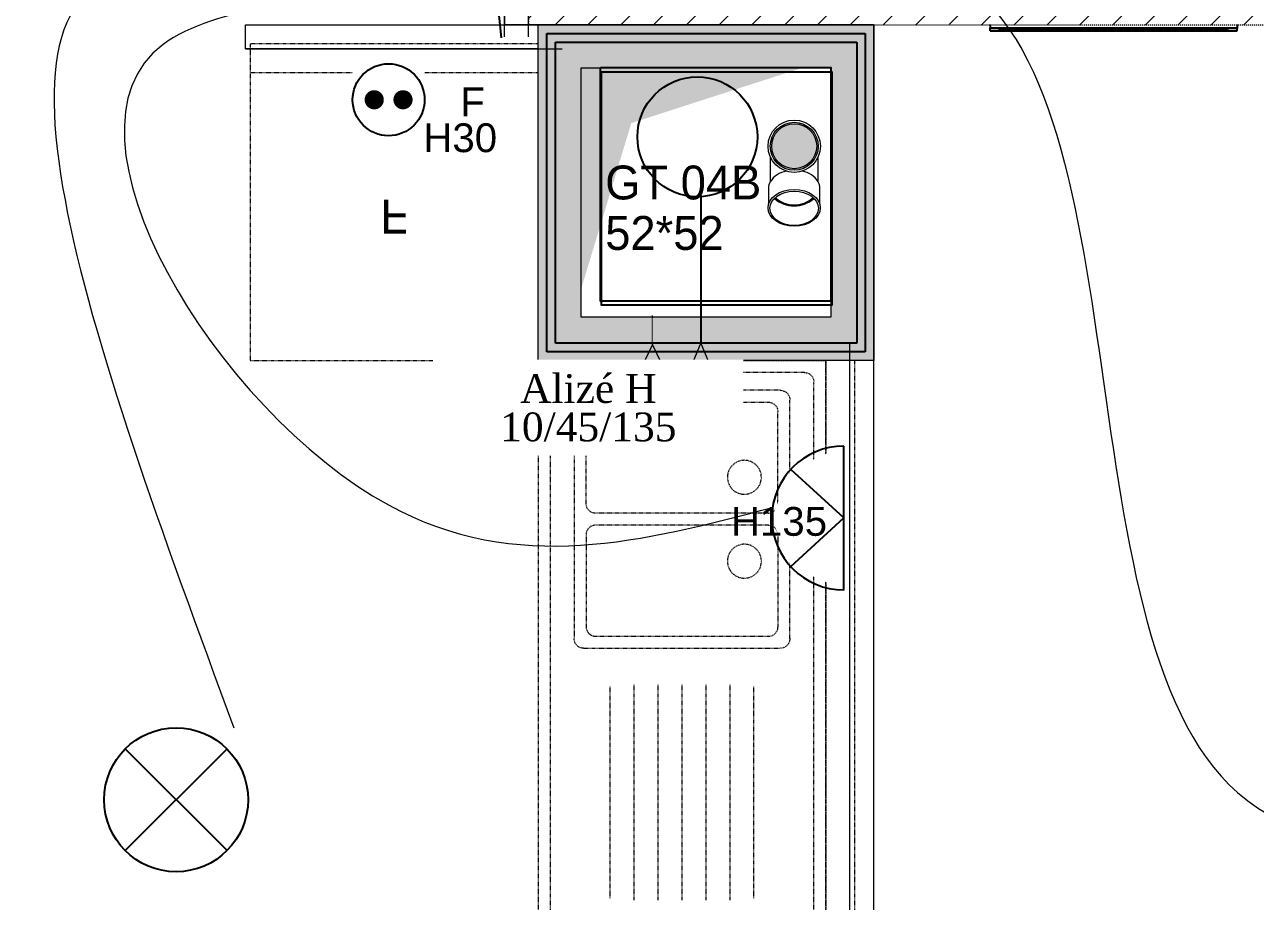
# Model space of a CAD drawing. Header units: centimetres. Extents: x 2191 to 12545, y -680 to 18662.
# Drawn here: x 8228.7 to 8485.2, y 7171.4 to 7354.2 of the extents above; entities that cross this region are included whole.
import ezdxf

# ---------------------------------------------------------------- set-up
doc = ezdxf.new("R2010")
doc.units = ezdxf.units.CM
for name, pattern in [('ISO-03', [1.5, 0.6, -0.9]), ('Style de ligne -1', [0.41664, 0.20828, -0.20836]), ('Style de ligne -11', [0.347222, 0.20828, -0.138942]), ('Style de ligne -13', [0.147638, 0.098425, -0.049213]), ('Style de ligne -18', [0.164042, 0.054681, -0.109361]), ('VW-01', [0.41656, 0.20828, -0.20828])]:
    doc.linetypes.add(name, pattern=pattern)
for name, color, linetype in [('B faience', 252, 'Style de ligne -11'), ('B Faux plafonds', 252, 'Continuous'), ('B Faux plafonds_Hatch', 252, 'Continuous'), ('B GÈnÈral_Hatch', 252, 'Continuous'), ('B Général', 252, 'Continuous'), ('C ANNOTATIONS-prestations', 252, 'Continuous'), ('C ANNOTATIONS-textes-numérotation gaine', 252, 'ISO-03'), ('D SURFACES-shab', 252, 'Continuous'), ('F REMPLISSAGE-vert clair', 252, 'Continuous'), ('F REMPLISSAGE-vert foncé', 252, 'Continuous'), ('prlm-CHAUFF', 4, 'Continuous'), ('prlm-EAU-CHU', 42, 'Continuous'), ('prlm-EAU-EUEV', 25, 'Continuous'), ('prlm-GT', 242, 'Continuous'), ('prlm-VMC', 93, 'Continuous')]:
    doc.layers.add(name, color=color, linetype=linetype)
for name, color, linetype, lineweight in [('F REMPLISSAGE-vert clair_Hatch', 7, 'Continuous', 5), ('F REMPLISSAGE-vert foncÈ_Hatch', 7, 'Continuous', 5), ('prlm-ELEC-CFO', 1, 'Continuous', 25)]:
    doc.layers.add(name, color=color, linetype=linetype, lineweight=lineweight)
doc.styles.add('Arial', font='arial.ttf')
doc.styles.add('Eurostile', font='Eurosti.TTF')
doc.styles.add('prlm-vmc', font='pala.ttf', dxfattribs={"height": 14})

# ---------------------------------------------------------------- blocks, each defined once
blk = doc.blocks.new('Groupe-151-1')
at = {"layer": 'B Général', "color": 7, "linetype": 'VW-01', "lineweight": 5, "flags": 128}
blk.add_lwpolyline([(8975.8, 2536.15), (9027.8, 2536.15), (9027.8, 2484.15), (8975.8, 2484.15)], close=True, dxfattribs=at)
at = {"layer": 'C ANNOTATIONS-textes-numérotation gaine', "color": 7, "insert": (8980.8, 2515.79), "char_height": 7.059, "width": 46, "attachment_point": 1, "line_spacing_factor": 0.894142, "style": 'Eurostile'}
blk.add_mtext('GT 04B\\P52*52', dxfattribs=at)
blk = doc.blocks.new('xi.eu')
at = {"layer": 'prlm-EAU-EUEV', "linetype": 'ByBlock', "lineweight": -2}
h = blk.add_hatch(color=0, dxfattribs=at)
edge = h.paths.add_edge_path()
edge.add_arc((0, 0), 5, 0, 360)
at = {"layer": 'prlm-EAU-EUEV', "color": 0, "linetype": 'ByBlock', "lineweight": 5}
blk.add_circle((0, 0), 5, dxfattribs=at)
blk = doc.blocks.new('xi.cee1')
at = {"layer": 'prlm-EAU-CHU', "color": 0, "lineweight": 13}
for p, q in [((12.09, 5.34), (8.77, 5.34)), ((7.43, 5), (2.17, 5)), ((2.17, -5), (7.43, -5)), ((8.77, -5.34), (12.09, -5.34))]:
    blk.add_line(p, q, dxfattribs=at)
for radius in [5.45, 4.69]:
    blk.add_circle((0, 0), radius, dxfattribs=at)
for centre, radius, start, end in [((8.79, 2.49), 2.86, 90.508, 118.9381), ((10.09, 0.78), 4.99, 122.4397, 169.5051), ((6.35, 0), 5.87, 317.8112, 42.1667), ((6.14, 0), 6.3, 318.9248, 41.0752), ((10.09, -0.78), 4.99, 190.4949, 237.5603), ((8.79, -2.49), 2.86, 241.0619, 269.492)]:
    blk.add_arc(centre, radius, start, end, dxfattribs=at)
for centre, major_axis, ratio in [((12.84, 0), (0, -5.44), 0.708306), ((12.94, 0), (0, -5.05), 0.707331)]:
    blk.add_ellipse(centre, major_axis=major_axis, ratio=ratio, dxfattribs=at)
blk = doc.blocks.new('xi.be')
at = {"layer": 'prlm-VMC', "color": 0, "linetype": 'ByBlock', "lineweight": 5, "flags": 128}
blk.add_lwpolyline([(-6.17, -15), (6.17, -15), (0, 0)], close=True, dxfattribs=at)
at = {"layer": 'prlm-VMC', "color": 0, "linetype": 'ByBlock', "lineweight": 5}
blk.add_solid([(0, -1), (5.17, -14), (-5.17, -14), (0, -1)], dxfattribs=at)
blk = doc.blocks.new('xi.ECAP')
at = {"color": 0}
blk.add_wipeout([(-15, 0), (-10.13, 11.06), (0, 15), (10.13, 11.06), (15, 0)], dxfattribs=at).dxf.layer = 'prlm-ELEC-CFO'
at = {"layer": 'prlm-ELEC-CFO', "color": 0, "linetype": 'ByBlock', "lineweight": -2, "flags": 128}
blk.add_lwpolyline([(15, 0, 1), (-15, 0)], format="xyb", close=True, dxfattribs=at)
at = {"layer": 'prlm-ELEC-CFO', "color": 0}
blk.add_lwpolyline([(-10.13, 11.06), (0, 0), (10.13, 11.06)], dxfattribs=at)
blk = doc.blocks.new('xi.PTCE')
at = {"layer": 'prlm-ELEC-CFO', "color": 0}
for points in [[(-10.61, 10.61), (10.61, -10.61)], [(10.61, 10.61), (-10.61, -10.61)]]:
    blk.add_lwpolyline(points, dxfattribs=at)
at = {"layer": 'prlm-ELEC-CFO', "color": 0, "linetype": 'ByBlock'}
blk.add_circle((0, 0), 15, dxfattribs=at)
blk = doc.blocks.new('xi.PC')
at = {"color": 0, "lineweight": 5}
blk.add_wipeout([(-7.5, -7.5), (7.5, -7.5), (7.5, 7.5), (-7.5, 7.5)], dxfattribs=at).dxf.layer = 'prlm-ELEC-CFO'
at = {"layer": 'prlm-ELEC-CFO', "color": 0, "linetype": 'ByBlock', "lineweight": 5, "const_width": 2}
for points in [[(-4, 0, 1), (-2, 0, 1)], [(2, 0, 1), (4, 0, 1)]]:
    blk.add_lwpolyline(points, format="xyb", close=True, dxfattribs=at)
at = {"layer": 'prlm-ELEC-CFO', "color": 0, "linetype": 'ByBlock', "lineweight": -2}
blk.add_circle((0, 0), 7.5, dxfattribs=at)
blk = doc.blocks.new('PP 80')
at = {"layer": 'B Général', "flags": 128}
blk.add_lwpolyline([(-43, 2.5), (-43, 85.5), (-39, 85.5), (-39, 2.5)], close=True, dxfattribs=at)
at = {"layer": 'B Général', "linetype": 'Style de ligne -18', "lineweight": 5, "flags": 128}
blk.add_lwpolyline([(46, 2.5), (45.27, 13.33), (43.1, 23.98), (39.53, 34.26), (34.61, 44), (28.44, 53.03), (21.1, 61.19), (12.74, 68.35), (3.5, 74.38), (-6.47, 79.18), (-17, 82.67), (-27.91, 84.79), (-39, 85.5)], dxfattribs=at)
at = {"layer": 'B Général', "color": 7, "linetype": 'Continuous', "lineweight": 5, "flags": 128}
for points in [[(-45, 2.5), (-43, 2.5), (-43, 0), (-40, 0), (-40, -2.5), (-45, -2.5)], [(48, 2.5), (46, 2.5), (46, 0), (43, 0), (43, -2.5), (48, -2.5), (48, -2.5), (48, -2.5), (48, 1.79), (48, 1.79)]]:
    blk.add_lwpolyline(points, close=True, dxfattribs=at)
at = {"layer": 'C ANNOTATIONS-prestations', "insert": (-37.5, 32.5), "char_height": 5.8825, "attachment_point": 1, "rotation": 90, "line_spacing_factor": 0.894142, "style": 'Eurostile'}
blk.add_mtext('PP 83 x 204', dxfattribs=at)
blk = doc.blocks.new('Frigo')
at = {"layer": 'B Général', "color": 7, "linetype": 'Style de ligne -13', "lineweight": 5, "flags": 128}
blk.add_lwpolyline([(-30, 30), (30, 30), (30, -30), (-30, -30)], close=True, dxfattribs=at)
blk.add_lwpolyline([(30, -30), (30, -36), (-30, -36), (-30, -30)], dxfattribs=at)
at = {"layer": 'B Général', "color": 7, "insert": (0, 0), "char_height": 7.06, "attachment_point": 5, "line_spacing_factor": 0.894142, "style": 'Eurostile'}
blk.add_mtext('F', dxfattribs=at)
blk = doc.blocks.new('Evier 120.60 T3 et +')
at = {"layer": 'B Général', "color": 7, "linetype": 'Style de ligne -13', "lineweight": 5}
for p, q in [((-55.5, -2.5), (55.5, -2.5)), ((-57.5, -55.5), (-57.5, -4.5)), ((57.5, -4.5), (57.5, -55.5)), ((2, -7.53), (51.79, -7.53)), ((0, -50.5), (0, -9.53)), ((18.98, -10), (18.98, -10)), ((53.79, -9.53), (53.79, -50.5)), ((-52.12, -15), (-7.88, -15)), ((-52.5, -20), (-7.5, -20)), ((-52.5, -25), (-7.5, -25)), ((-52.5, -30), (-7.5, -30)), ((-52.5, -35), (-7.5, -35)), ((-52.5, -40), (-7.5, -40)), ((25.65, -43.33), (25.65, -43.33)), ((-52.12, -45), (-7.88, -45)), ((9.17, -50), (9.17, -50)), ((51.79, -52.5), (2, -52.5)), ((55.5, -57.5), (-55.5, -57.5))]:
    blk.add_line(p, q, dxfattribs=at)
at = {"layer": 'B Général', "color": 7, "linetype": 'Style de ligne -13', "lineweight": 5, "flags": 128}
blk.add_lwpolyline([(-60, 0), (-60, 6), (60, 6), (60, 0)], dxfattribs=at)
blk.add_lwpolyline([(-60, 0), (60, 0), (60, -60), (-60, -60)], close=True, dxfattribs=at)
for points in [[(25.65, -12), (25.65, -48, -0.414212), (23.65, -50), (4.5, -50, -0.198914), (3.09, -49.41, -0.198914), (2.5, -48), (2.5, -12, -0.414214), (4.5, -10)], [(25.65, -12, 0.414212), (23.65, -10), (4.45, -10)], [(28.15, -12), (28.15, -48, 0.414212), (30.15, -50), (49.29, -50, 0.198914), (50.71, -49.41, 0.198914), (51.29, -48), (51.29, -12, 0.414214), (49.29, -10)], [(28.15, -12, -0.414212), (30.15, -10), (49.34, -10)]]:
    blk.add_lwpolyline(points, format="xyb", dxfattribs=at)
at = {"layer": 'B Général', "color": 7, "linetype": 'Style de ligne -13', "lineweight": 5}
for centre, start, end in [((-55.5, -4.5), 90, 180), ((55.5, -4.5), 0, 90), ((2, -9.53), 90, 180), ((51.79, -9.53), 0, 90), ((2, -50.5), 180, 270), ((51.79, -50.5), 270, 0), ((-55.5, -55.5), 180, 270), ((55.5, -55.5), 270, 0)]:
    blk.add_arc(centre, 2, start, end, dxfattribs=at)
for centre in [(18.15, -17), (35.65, -17)]:
    blk.add_ellipse(centre, major_axis=(3.54, 0), ratio=1, dxfattribs=at)
blk = doc.blocks.new('VMC')
at = {"layer": 'B Général', "color": 7, "linetype": 'Style de ligne -1', "lineweight": 13}
blk.add_line((0, 10.77), (0, 17), dxfattribs=at)
at = {"layer": 'B Général', "color": 250, "linetype": 'Continuous', "lineweight": 5, "true_color": 0x444444, "flags": 128}
blk.add_lwpolyline([(0, 10.77), (-8.34, -6.52), (8.34, -6.52)], close=True, dxfattribs=at)
at = {"layer": 'C ANNOTATIONS-prestations', "insert": (-7.15, -7.39), "char_height": 4.706, "attachment_point": 1, "line_spacing_factor": 0.894142, "style": 'Eurostile'}
blk.add_mtext('VMC', dxfattribs=at)

msp = doc.modelspace()

# ---------------------------------------------------------------- hatches: boundary and pattern name
at = {"layer": 'B Faux plafonds_Hatch', "linetype": 'Continuous', "lineweight": 5, "true_color": 0xaaaaaa}
h = msp.add_hatch(dxfattribs=at)
h.set_pattern_fill('F_P__SOFFITE', color=253, style=0, pattern_type=2)
h.set_pattern_definition([(45, (8286.532, 7540.689), (-3.527778, 3.30729), [])])
h.paths.add_polyline_path([(8266, 7990.12), (8266, 7861.42), (8261, 7861.42), (8261, 7926.42), (8175.54, 7926.42), (8175.54, 7730.72), (8402.69, 7730.72), (8402.69, 7695.72), (8333.69, 7695.72), (8333.69, 7540.18), (8388.69, 7540.18), (8388.69, 7447.18), (8333.69, 7447.18), (8333.69, 7354.18), (8559.69, 7354.18), (8559.69, 7856.42), (8411.69, 7856.42), (8411.69, 7990.12)])

# ---------------------------------------------------------------- linework, layer by layer
at = {"layer": 'B faience', "lineweight": 18}
for p, q in [((8335.69, 7284.18), (8395.69, 7284.18)), ((8395.69, 7284.18), (8395.69, 7161.84))]:
    msp.add_line(p, q, dxfattribs=at)
at = {"layer": 'B Faux plafonds', "color": 7, "linetype": 'VW-01', "lineweight": 5, "flags": 128}
msp.add_lwpolyline([(8266, 7990.12), (8266, 7861.42), (8261, 7861.42), (8261, 7926.42), (8175.54, 7926.42), (8175.54, 7730.72), (8402.69, 7730.72), (8402.69, 7695.72), (8333.69, 7695.72), (8333.69, 7540.18), (8388.69, 7540.18), (8388.69, 7447.18), (8333.69, 7447.18), (8333.69, 7354.18), (8559.69, 7354.18), (8559.69, 7856.42), (8411.69, 7856.42), (8411.69, 7990.12)], close=True, dxfattribs=at)
at = {"layer": 'B GÈnÈral_Hatch', "color": 9, "linetype": 'Continuous', "true_color": 0xc0dcc0}
for points in [[(8344.69, 7345.18), (8335.69, 7354.18), (8396.69, 7345.18), (8405.69, 7354.18)], [(8344.69, 7293.18), (8335.69, 7284.18), (8344.69, 7345.18), (8335.69, 7354.18)], [(8396.69, 7345.18), (8405.69, 7354.18), (8396.69, 7293.18), (8405.69, 7284.18)], [(8396.69, 7293.18), (8405.69, 7284.18), (8344.69, 7293.18), (8335.69, 7284.18)]]:
    msp.add_solid(points, dxfattribs=at)
at = {"layer": 'B GÈnÈral_Hatch', "color": 254, "linetype": 'Continuous', "true_color": 0xd6d6d6}
msp.add_solid([(8344.69, 7345.18), (8344.69, 7299.18), (8390.69, 7345.18), (8355.12, 7333.67)], dxfattribs=at)
at = {"layer": 'B Général', "color": 7, "linetype": 'Continuous', "lineweight": 13}
for p, q in [((8274.69, 7354.18), (8340.69, 7354.18)), ((8328.69, 7351.68), (8328.69, 7354.18)), ((8333.69, 7351.68), (8333.69, 7354.18)), ((8335.69, 7354.18), (8405.69, 7354.18)), ((8335.69, 7284.18), (8335.69, 7354.18)), ((8405.69, 7354.18), (8405.69, 7284.18)), ((8274.69, 7349.18), (8340.69, 7349.18)), ((8344.69, 7345.18), (8396.69, 7345.18)), ((8344.69, 7293.18), (8344.69, 7345.18)), ((8396.69, 7345.18), (8396.69, 7293.18)), ((8396.69, 7293.18), (8344.69, 7293.18)), ((8400.69, 7035.52), (8400.69, 7288.02)), ((8405.69, 7035.52), (8405.69, 7288.02)), ((8405.69, 7284.18), (8335.69, 7284.18))]:
    msp.add_line(p, q, dxfattribs=at)
at = {"layer": 'B Général', "color": 7, "linetype": 'Continuous', "lineweight": 5}
for p, q in [((8274.69, 7354.18), (8340.69, 7354.18)), ((8274.69, 7349.18), (8274.69, 7354.18)), ((8333.69, 7354.18), (8328.69, 7354.18)), ((8328.69, 7351.68), (8328.69, 7354.18)), ((8333.69, 7351.68), (8333.69, 7354.18)), ((8274.69, 7349.18), (8340.69, 7349.18)), ((8400.69, 7035.52), (8400.69, 7288.02)), ((8405.69, 7035.52), (8405.69, 7288.02))]:
    msp.add_line(p, q, dxfattribs=at)
at = {"layer": 'D SURFACES-shab', "lineweight": 18, "flags": 128}
for points in [[(8328.69, 7354.18), (8328.69, 7725.72), (7821.38, 7725.72), (7821.38, 7315.52), (8184.69, 7315.52), (8184.69, 7035.52), (8400.69, 7035.52), (8400.69, 7284.18), (8335.69, 7284.18), (8335.69, 7349.18), (8274.69, 7349.18), (8274.69, 7354.18)], [(8405.69, 7354.18), (8333.69, 7354.18), (8333.69, 7447.18), (8559.69, 7447.18), (8559.69, 7289.52), (8789.69, 7289.52), (8789.69, 7035.52), (8405.69, 7035.52)]]:
    msp.add_lwpolyline(points, close=True, dxfattribs=at)
at = {"layer": 'F REMPLISSAGE-vert clair'}
for p, q in [((8337.49, 7352.38), (8403.89, 7352.38)), ((8337.49, 7285.98), (8337.49, 7352.38)), ((8403.89, 7352.38), (8403.89, 7285.98)), ((8339.29, 7350.58), (8402.09, 7350.58)), ((8339.29, 7287.78), (8339.29, 7350.58)), ((8402.09, 7350.58), (8402.09, 7287.78)), ((8402.09, 7287.78), (8339.29, 7287.78)), ((8403.89, 7285.98), (8337.49, 7285.98))]:
    msp.add_line(p, q, dxfattribs=at)
at = {"layer": 'F REMPLISSAGE-vert clair', "color": 7, "linetype": 'Continuous', "lineweight": 13}
for p, q in [((8344.69, 7345.18), (8396.69, 7345.18)), ((8344.69, 7293.18), (8344.69, 7345.18)), ((8396.69, 7345.18), (8396.69, 7293.18)), ((8396.69, 7293.18), (8344.69, 7293.18))]:
    msp.add_line(p, q, dxfattribs=at)
at = {"layer": 'F REMPLISSAGE-vert clair_Hatch', "color": 9, "linetype": 'Continuous', "true_color": 0xc0dcc0}
for points in [[(8337.49, 7352.38), (8339.29, 7350.58), (8403.89, 7352.38), (8402.09, 7350.58)], [(8337.49, 7285.98), (8339.29, 7287.78), (8337.49, 7352.38), (8339.29, 7350.58)], [(8403.89, 7352.38), (8402.09, 7350.58), (8403.89, 7285.98), (8402.09, 7287.78)], [(8339.29, 7350.58), (8344.69, 7345.18), (8402.09, 7350.58), (8396.69, 7345.18)], [(8339.29, 7287.78), (8344.69, 7293.18), (8339.29, 7350.58), (8344.69, 7345.18)], [(8402.09, 7350.58), (8396.69, 7345.18), (8402.09, 7287.78), (8396.69, 7293.18)], [(8402.09, 7287.78), (8396.69, 7293.18), (8339.29, 7287.78), (8344.69, 7293.18)], [(8403.89, 7285.98), (8402.09, 7287.78), (8337.49, 7285.98), (8339.29, 7287.78)]]:
    msp.add_solid(points, dxfattribs=at)
at = {"layer": 'F REMPLISSAGE-vert foncÈ_Hatch', "color": 54, "linetype": 'Continuous', "true_color": 0x99aa00}
for points in [[(8335.69, 7354.18), (8337.49, 7352.38), (8405.69, 7354.18), (8403.89, 7352.38)], [(8335.69, 7284.18), (8337.49, 7285.98), (8335.69, 7354.18), (8337.49, 7352.38)], [(8405.69, 7354.18), (8403.89, 7352.38), (8405.69, 7284.18), (8403.89, 7285.98)], [(8405.69, 7284.18), (8403.89, 7285.98), (8335.69, 7284.18), (8337.49, 7285.98)]]:
    msp.add_solid(points, dxfattribs=at)
at = {"layer": 'F REMPLISSAGE-vert foncé', "color": 7, "linetype": 'Continuous', "lineweight": 13}
for p, q in [((8335.69, 7354.18), (8405.69, 7354.18)), ((8335.69, 7284.18), (8335.69, 7354.18)), ((8405.69, 7354.18), (8405.69, 7284.18)), ((8405.69, 7284.18), (8335.69, 7284.18))]:
    msp.add_line(p, q, dxfattribs=at)
at = {"layer": 'F REMPLISSAGE-vert foncé'}
for p, q in [((8337.49, 7352.38), (8403.89, 7352.38)), ((8337.49, 7285.98), (8337.49, 7352.38)), ((8403.89, 7352.38), (8403.89, 7285.98)), ((8403.89, 7285.98), (8337.49, 7285.98))]:
    msp.add_line(p, q, dxfattribs=at)
at = {"layer": 'prlm-CHAUFF', "ltscale": 50}
for p, q in [((8429.88, 7354.24), (8429.88, 7353.51)), ((8481.38, 7354.24), (8481.38, 7353.51)), ((8429.88, 7353.43), (8429.88, 7353.51)), ((8429.88, 7353.51), (8481.38, 7353.51)), ((8429.88, 7352.94), (8429.88, 7353.43)), ((8481.38, 7353.43), (8429.88, 7353.43)), ((8429.88, 7352.94), (8481.38, 7352.94)), ((8479.38, 7353.25), (8431.88, 7353.25)), ((8431.88, 7353.18), (8431.88, 7353.25)), ((8432.08, 7353.25), (8431.88, 7353.18)), ((8431.88, 7353.18), (8479.38, 7353.18)), ((8479.38, 7353.13), (8431.88, 7353.13)), ((8431.88, 7353.08), (8431.88, 7353.13)), ((8432.04, 7353.13), (8431.88, 7353.08)), ((8431.88, 7353.08), (8479.38, 7353.08)), ((8479.38, 7353.05), (8431.88, 7353.05)), ((8431.88, 7353.01), (8431.88, 7353.05)), ((8431.99, 7353.05), (8431.88, 7353.01)), ((8431.88, 7353.01), (8479.38, 7353.01)), ((8479.38, 7352.98), (8431.88, 7352.98)), ((8431.88, 7352.96), (8431.88, 7352.98)), ((8431.95, 7352.98), (8431.88, 7352.96)), ((8431.88, 7352.96), (8479.38, 7352.96)), ((8479.38, 7352.95), (8431.88, 7352.95)), ((8431.88, 7352.94), (8431.88, 7352.95)), ((8431.9, 7352.95), (8431.88, 7352.94)), ((8431.88, 7352.94), (8479.38, 7352.94)), ((8479.38, 7353.18), (8479.18, 7353.25)), ((8479.38, 7353.08), (8479.22, 7353.13)), ((8479.38, 7353.01), (8479.27, 7353.05)), ((8479.38, 7352.96), (8479.31, 7352.98)), ((8479.38, 7352.94), (8479.36, 7352.95)), ((8479.38, 7353.25), (8479.38, 7353.18)), ((8479.38, 7353.13), (8479.38, 7353.08)), ((8479.38, 7353.05), (8479.38, 7353.01)), ((8479.38, 7352.98), (8479.38, 7352.96)), ((8479.38, 7352.95), (8479.38, 7352.94)), ((8481.38, 7353.51), (8481.38, 7353.43)), ((8481.38, 7352.94), (8481.38, 7353.43))]:
    msp.add_line(p, q, dxfattribs=at)
at = {"layer": 'prlm-ELEC-CFO'}
msp.add_arc((8135.5, 7336.64), 193.1, 4.3945, 105.7759, dxfattribs=at)
at = {"layer": 'prlm-ELEC-CFO', "lineweight": 13}
for points in [[(8355.17, 7358.65), (8418.39, 7366.01), (8481.44, 7194.1), (8588.26, 7195.11)], [(8279.32, 7360.29), (8257.53, 7365.01), (8272.31, 7207.57)]]:
    msp.add_spline(points, degree=3, dxfattribs=at)
at = {"layer": 'prlm-GT'}
for points in [[(8348.73, 7345.24), (8396.73, 7345.24), (8396.73, 7296.58), (8348.73, 7296.58)], [(8348.94, 7344.36), (8396.94, 7344.36), (8396.94, 7295.7), (8348.94, 7295.7)]]:
    msp.add_lwpolyline(points, close=True, dxfattribs=at)
at = {"layer": 'prlm-VMC'}
msp.add_lwpolyline([(8369.61, 7318.61), (8369.61, 7287.89)], dxfattribs=at)
msp.add_circle((8368.89, 7330.81), 12.5, dxfattribs=at)

# ---------------------------------------------------------------- block references
at = {"layer": 'B Général', "color": 7, "rotation": 270}
msp.add_blockref('PP 80', (8331.19, 7402.18), dxfattribs=at)
at = {"layer": 'B Général', "color": 7, "xscale": -1}
for name, p, rotation in [('Frigo', (8305.69, 7314.18), 180), ('Evier 120.60 T3 et +', (8395.69, 7224.18), 270)]:
    msp.add_blockref(name, p, dxfattribs=dict(at, rotation=rotation))
at = {"layer": 'B Général', "color": 7}
msp.add_blockref('VMC', (8359.53, 7276.75), dxfattribs=at)
at = {"layer": 'C ANNOTATIONS-textes-numérotation gaine', "color": 7}
msp.add_blockref('Groupe-151-1', (-631.11, 4809.03), dxfattribs=at)
at = {"layer": 'prlm-EAU-CHU', "rotation": 270}
msp.add_blockref('xi.cee1', (8389.07, 7328.85), dxfattribs=at)
at = {"layer": 'prlm-EAU-EUEV'}
msp.add_blockref('xi.eu', (8389.07, 7328.85), dxfattribs=at)
at = {"layer": 'prlm-ELEC-CFO'}
msp.add_blockref('xi.PTCE', (8260.25, 7192.59), dxfattribs=at)
at = {"layer": 'prlm-VMC', "color": 1}
msp.add_blockref('xi.be', (8369.61, 7287.89), dxfattribs=at)

# ---------------------------------------------------------------- texts
at = {"layer": 'prlm-ELEC-CFO', "lineweight": 25, "style": 'Arial'}
msp.add_text('F', height=6, dxfattribs=at).set_placement((8319.49, 7335.11))

# ---------------------------------------------------------------- next in the draw order: block references
at = {"layer": 'prlm-ELEC-CFO', "rotation": 90}
msp.add_blockref('xi.ECAP', (8399.4, 7251.34), dxfattribs=at)

# ---------------------------------------------------------------- next in the draw order: linework, layer by layer
at = {"layer": 'prlm-ELEC-CFO', "lineweight": 13}
msp.add_spline([(8279.47, 7358.32), (8257.53, 7350.07), (8304.5, 7254.05), (8384.57, 7253.55)], degree=3, dxfattribs=at)

# ---------------------------------------------------------------- next in the draw order: texts
at = {"layer": 'prlm-ELEC-CFO', "lineweight": 25, "style": 'Arial'}
msp.add_text('H135', height=6, dxfattribs=at).set_placement((8375.88, 7247.63))

# ---------------------------------------------------------------- next in the draw order: block references
at = {"layer": 'prlm-ELEC-CFO'}
msp.add_blockref('xi.PC', (8304.54, 7338.54), dxfattribs=at)

# ---------------------------------------------------------------- next in the draw order: texts
at = {"layer": 'prlm-VMC', "ltscale": 25, "insert": (8346.16, 7274.29), "char_height": 6, "width": 58.6147, "attachment_point": 5, "line_spacing_factor": 0.8, "style": 'prlm-vmc', "bg_fill": 2}
msp.add_mtext('Alizé H 10/45/135', dxfattribs=at)

# ---------------------------------------------------------------- next in the draw order: texts
at = {"layer": 'prlm-ELEC-CFO', "lineweight": 25, "style": 'Arial'}
msp.add_text('H30', height=6, dxfattribs=at).set_placement((8311.78, 7327.62))

doc.saveas('drawing.dxf')
